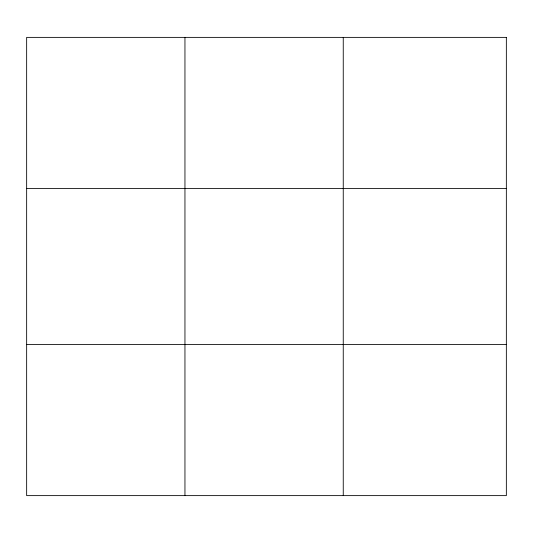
<?xml version="1.0" encoding="UTF-8"?>
<svg xmlns="http://www.w3.org/2000/svg" width="533" height="533" viewBox="0 0 533 533"><rect width="100%" height="100%" fill="white"/><g stroke="black" fill="none" stroke-linecap="round" stroke-linejoin="round"><path stroke-width="0.8" d="M184.951 495.623L184.951 37.377M343.252 495.623L343.252 37.377M26.65 188.595L506.35 188.595M26.65 344.405L506.35 344.405M506.35 37.377L506.35 495.623L26.65 495.623L26.65 37.377L506.35 37.377"/></g></svg>
